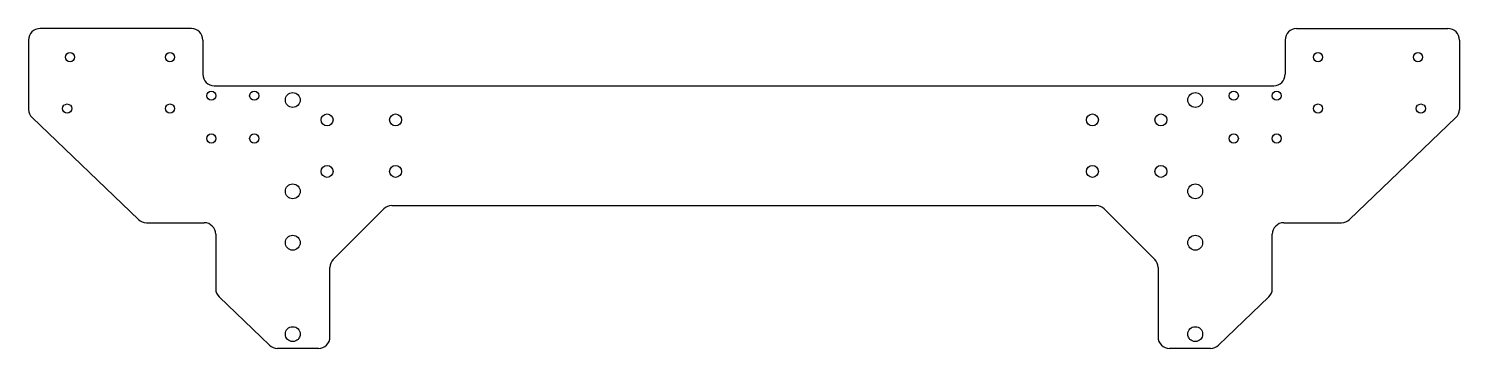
# Model space of a CAD drawing. Header units: millimetres. Extents: x -250 to 250, y -71 to 41.
import ezdxf

# ---------------------------------------------------------------- set-up
doc = ezdxf.new("R2010")
doc.units = ezdxf.units.MM

msp = doc.modelspace()

# ---------------------------------------------------------------- linework, layer by layer
at = {"color": 7, "linetype": 'Continuous', "lineweight": 25}
for p, q in [((-193.5, 41), (-246.5, 41)), ((193.5, 41), (246.5, 41)), ((-250.5, 37), (-250.5, 12.71)), ((-189.5, 37), (-189.5, 25)), ((189.5, 37), (189.5, 25)), ((250.5, 37), (250.5, 12.71)), ((-185.5, 21), (185.5, 21)), ((-249.27, 9.82), (-212.04, -25.89)), ((249.27, 9.82), (212.04, -25.89)), ((-126.17, -22.17), (-143.83, -39.83)), ((-123.34, -21), (123.34, -21)), ((143.83, -39.83), (126.17, -22.17)), ((-209.27, -27), (-189, -27)), ((189, -27), (209.27, -27)), ((-185, -31), (-185, -50.11)), ((185, -50.11), (185, -31)), ((-145, -67), (-145, -42.66)), ((145, -42.66), (145, -67)), ((-183.77, -53), (-166.16, -69.89)), ((183.77, -53), (166.16, -69.89)), ((-149, -71), (-163.39, -71)), ((163.39, -71), (149, -71))]:
    msp.add_line(p, q, dxfattribs=at)
for centre, radius in [((-236, 31), 1.6), ((-201, 31), 1.6), ((201, 31), 1.6), ((236, 31), 1.6), ((-186.5, 17.5), 1.6), ((-171.5, 17.5), 1.6), ((-158, 16), 2.6), ((158, 16), 2.6), ((171.5, 17.5), 1.6), ((186.5, 17.5), 1.6), ((-237, 13), 1.6), ((-201, 13), 1.6), ((-146, 9), 2.1), ((-122, 9), 2.1), ((122, 9), 2.1), ((146, 9), 2.1), ((201, 13), 1.6), ((237, 13), 1.6), ((-186.5, 2.5), 1.6), ((-171.5, 2.5), 1.6), ((171.5, 2.5), 1.6), ((186.5, 2.5), 1.6), ((-146, -9), 2.1), ((-122, -9), 2.1), ((122, -9), 2.1), ((146, -9), 2.1), ((-158, -16), 2.6), ((158, -16), 2.6), ((-158, -34), 2.6), ((158, -34), 2.6), ((-158, -66), 2.6), ((158, -66), 2.6)]:
    msp.add_circle(centre, radius, dxfattribs=at)
for centre, start, end in [((-246.5, 37), 90, 180), ((-193.5, 37), 0, 90), ((193.5, 37), 90, 180), ((246.5, 37), 0, 90), ((-185.5, 25), 180, 270), ((185.5, 25), 270, 0), ((-246.5, 12.71), 180, 226.1971), ((246.5, 12.71), 313.8029, 0), ((-123.34, -25), 90, 135), ((123.34, -25), 45, 90), ((-209.27, -23), 226.1971, 270), ((-189, -31), 0, 90), ((189, -31), 90, 180), ((209.27, -23), 270, 313.8029), ((-141, -42.66), 135, 180), ((141, -42.66), 0, 45), ((-181, -50.11), 180, 226.1971), ((181, -50.11), 313.8029, 0), ((-163.39, -67), 226.1971, 270), ((-149, -67), 270, 0), ((149, -67), 180, 270), ((163.39, -67), 270, 313.8029)]:
    msp.add_arc(centre, 4, start, end, dxfattribs=at)

doc.saveas('drawing.dxf')
